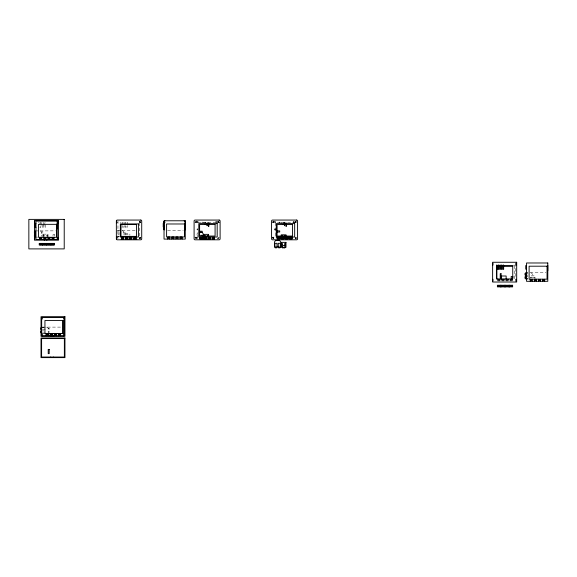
<?xml version="1.0" encoding="UTF-8"?>
<svg xmlns="http://www.w3.org/2000/svg" width="577" height="577" viewBox="0 0 577 577"><rect width="100%" height="100%" fill="white"/><g stroke="black" fill="none" stroke-linecap="round" stroke-linejoin="round"><path stroke-width="0.43" stroke-dasharray="2.88 2.16" d="M217.839 239.159L217.839 238.106M203.501 222.333L204.114 222.181L204.15 223.789M205.123 222.333L205.765 222.253L205.773 224.597M206.746 222.333L207.359 222.181L207.395 223.869M208.369 222.333L209.018 222.333M280.977 222.333L281.59 222.181L281.626 223.789M282.6 222.333L283.242 222.253L283.249 224.597M284.223 222.333L284.836 222.181L284.872 223.869M285.846 222.333L286.495 222.333M218.394 237.991L218.546 238.373M218.149 237.991L218.575 238.611M295.626 237.991L296.405 238.496M275.409 229.487L274.724 229.365L275.431 229.329M140.665 238.344C139.598 239.433 139.555 236.837 140.651 237.89M272.611 237.912C273.693 236.88 273.693 239.433 272.611 238.402M198.055 232.545L197.053 233.844L197.053 239.066M139.886 221.402L139.959 222.152L140.637 222.015M165.541 222.159L165.173 222.354M218.272 221.402L218.618 222.232L218.957 221.402M295.749 221.402L295.749 222.087L296.434 222.087M197.103 221.409C196.029 222.895 199.18 222.895 198.113 221.409M215.906 221.402C214.839 222.888 217.983 222.888 216.916 221.402M274.58 221.409C273.505 222.895 276.657 222.895 275.59 221.409M293.383 221.402C292.315 222.888 295.46 222.888 294.393 221.402M295.712 237.825L296.463 237.811M275.496 229.942C274.097 230.764 274.097 227.973 275.496 228.788M195.473 221.518L195.848 221.763L195.452 221.965M195.48 237.89L195.502 238.366M195.459 237.681L196.043 238.106L195.459 238.633M197.601 228.651L196.887 229.365L197.601 230.079M197.622 229.011L197.247 229.365L197.622 229.725M218.56 237.637L219.08 237.976M117.008 222.397L117.982 222.397M120.254 222.333L120.903 222.333M121.877 222.333L122.519 222.333L122.519 224.763M141.004 222.397L139.454 222.397L139.454 221.099M194.745 222.397L196.368 222.397M217.839 222.397L219.462 222.397M197.99 222.621L218.063 222.621M272.221 222.556L273.844 222.556M38.349 222.679L38.998 222.679M219.462 222.722L217.839 222.722L217.839 221.099M295.539 222.722L275.467 222.722L275.467 237.024M121.877 227.194L122.519 227.194L122.519 225.571M117.109 230.569L135.617 230.504M167.618 230.504L183.27 230.504M35.139 230.923L55.421 230.858M117.859 230.937L119.367 230.937M117.859 233.05L120.867 233.05M125.021 233.793L129.883 233.793L129.883 235.279M117.859 234.284L119.367 234.284M125.18 234.233L129.789 234.233M117.859 236.39L120.867 236.39M117.109 236.765L118.848 236.765M35.139 237.111L37.75 237.111M194.745 237.154L196.368 237.154L196.368 239.159M272.221 237.154L273.844 237.154L273.844 239.159M272.286 237.313L273.844 237.313M116.684 237.479L117.982 237.479M139.454 237.479L141.004 237.479M194.81 237.479L196.368 237.479M496.523 264.54L497.172 264.54M498.146 264.54L498.788 264.54M499.761 264.54L500.41 264.54M501.384 264.54L502.033 264.54M503.007 264.54L503.656 264.54M513.566 265.16L515.333 265.16L515.333 278.049M530.09 272.712L546.022 272.712M42.446 327.109L61.912 327.109M41.631 327.173L46.852 327.173L48.151 328.176L48.151 332.359L49.189 332.359L49.189 328.176L48.216 328.176L48.216 332.359M42.381 327.541L43.888 327.541M42.381 329.655L45.395 329.655M42.381 330.881L43.888 330.881M42.381 332.994L45.395 332.994M41.631 333.362L44.241 333.362M195.459 222.188L195.92 221.388M530.963 272.777L532.261 273.786L532.261 277.97M122.324 230.569L123.622 231.572L123.622 234.918M40.361 230.923L41.659 231.925L41.659 236.108M273.397 221.388L273.318 222.109L272.611 221.957M535.03 279.968L535.03 275.856L530.429 275.856L530.429 278.323M514.684 265.809L514.684 278.907M295.316 221.099L295.316 222.722M295.316 237.313L295.316 239.159M280.004 222.982L279.722 222.008L279.362 222.982M273.844 220.71L273.844 222.722M202.534 222.982L202.246 222.008L201.885 222.982M197.421 235.301L197.421 239.066M196.368 220.71L196.368 222.722M139.454 222.946L139.454 238.77M127.387 224.763L127.387 222.333L126.738 222.333L126.738 224.763M127.387 225.571L127.387 227.194L126.738 227.194L126.738 225.571M125.764 224.763L125.764 222.333L125.115 222.333L125.115 224.763M125.764 225.571L125.764 227.194L125.115 227.194L125.115 225.571M125.021 235.099L125.021 231.543L123.983 231.543L123.983 235.755M124.142 224.763L124.142 222.333L123.492 222.333L123.492 224.763M124.142 225.571L124.142 227.194L123.492 227.194L123.492 225.571M117.982 220.71L117.917 239.094M47.985 237.385L47.985 234.139L43.116 234.139L43.116 236.577M47.855 234.139L47.855 238.251M44.84 225.117L44.84 222.679L45.489 222.679L45.489 227.547L44.84 227.547L44.84 225.924M43.246 234.139L43.246 236.606M43.217 225.117L43.217 222.679L43.866 222.679L43.866 227.547L43.217 227.547L43.217 225.924M41.594 225.117L41.594 222.679L42.244 222.679L42.244 227.547L41.594 227.547L41.594 225.924M295.619 238.741A0.779 0.779 0 0 1 295.33 237.984M295.756 237.421A0.779 0.779 0 0 1 296.463 237.443M296.448 222.441A0.779 0.779 0 0 1 295.395 221.395M272.661 237.472A0.779 0.779 0 0 1 273.592 238.698M273.736 221.373A0.779 0.779 0 0 1 272.647 222.39M218.142 238.741A0.779 0.779 0 0 1 217.854 237.984M218.517 237.349A0.779 0.779 0 0 1 219.26 237.681M219.246 222.203A0.779 0.779 0 0 1 218.207 222.412A0.779 0.779 0 0 1 217.926 221.395M195.401 237.392A0.779 0.779 0 0 1 196.115 238.698M196.259 221.373A0.779 0.779 0 0 1 195.502 222.491M139.757 238.741A0.779 0.779 0 0 1 139.576 237.702A0.779 0.779 0 0 1 140.6 237.443M140.687 222.376A0.779 0.779 0 0 1 139.533 221.395M197.262 221.828C197.738 223.176 198.279 220.847 197.262 221.828M216.065 221.828L216.743 222.03L216.094 221.748M274.731 221.828C275.179 223.176 275.806 220.854 274.731 221.828M293.542 221.828L294.22 222.03L293.57 221.748M46.513 235.726C47.148 237.71 48.05 234.327 46.513 235.726M139.98 221.676L140.478 221.813L139.98 221.676M139.98 238.056L140.456 238.251L140.002 237.991M218.366 221.676L218.863 221.813L218.366 221.676M295.813 221.669L296.376 221.82L295.813 221.669M295.813 238.049L296.347 238.272L295.842 237.976M533.689 277.443C534.324 279.427 535.225 276.044 533.689 277.443M272.791 221.655L273.347 221.835L272.791 221.655M272.791 238.02L273.339 238.222L272.791 238.02M43.614 235.668C43.996 237.71 45.316 234.471 43.614 235.668M530.79 277.386C531.172 279.427 532.492 276.188 530.79 277.386M40.621 222.679L39.972 222.679L39.972 227.547L40.621 227.547L40.621 222.679M42.893 231.889L41.919 231.889L41.919 236.108L42.893 236.108L42.893 231.889M54.635 234.651L53.012 234.651L53.012 236.267L54.635 236.267L54.635 234.651"/><path stroke-width="0.87" d="M164.164 230.014A0.974 0.974 0 0 1 164.034 229.531L164.041 226.112M164.041 223.544L164.077 221.46L164.914 220.775M164.034 229.531L164.041 221.683M285.514 236.253L284.944 235.712L284.569 236.332M282.723 236.267L282.276 235.704L281.771 236.31M205.773 224.597L205.123 224.597M283.249 224.597L282.6 224.597M205.217 236.274C205.354 234.918 203.219 235.712 205.224 236.238M208.102 236.339L207.655 235.56L207.129 236.296M207.972 236.31L207.569 235.575L207.208 236.339M57.873 221.287L57.873 223.234M57.808 221.453L58.198 221.453M184.142 220.775A0.974 0.974 0 0 1 185.116 221.748L185.275 221.748M57.808 222.744L58.198 222.744M185.275 223.047L185.275 228.557M164.034 223.371L163.226 223.371L163.226 226.934L164.034 226.934M57.195 223.393L57.195 228.91M35.954 223.717L35.139 223.717L35.139 227.288L35.954 227.288M184.986 230.014A0.974 0.974 0 0 0 185.116 229.531L185.275 229.531M276.369 230.894L279.715 230.894L279.715 232.026L276.369 232.026M199.729 231.218L202.238 231.218L202.238 232.192L199.729 232.192M199.729 232.545L202.238 232.545L203.241 233.844L203.241 236.455M200.76 235.301L202.873 235.301M57.873 237.342L57.873 239.289M280.004 237.573L280.977 237.573M284.122 237.573L285.088 237.573M288.248 237.573L289.214 237.573M291.738 237.573L289.827 237.573L289.827 238.546M200.003 237.637L201.914 237.637M204.114 237.637L206.025 237.637M208.239 237.637L210.151 237.637M212.35 237.637L214.262 237.637M277.479 237.637L279.391 237.637M281.59 237.637L283.502 237.637M285.716 237.637L287.627 237.637M289.827 237.637L291.738 237.637M57.808 237.825L58.198 237.825M200.003 238.481L201.914 238.481M204.114 238.481L206.025 238.481M208.239 238.481L210.151 238.481M212.35 238.481L214.262 238.481M277.479 238.481L279.391 238.481M281.59 238.481L283.502 238.481M285.716 238.481L287.627 238.481M289.827 238.481L291.738 238.481M129.789 238.611L131.83 238.611L131.83 237.508L129.789 237.508L129.854 239.094L131.895 239.094M133.907 238.611L135.948 238.611M277.414 238.611L279.463 238.611M280.004 238.546L280.977 238.546M281.533 238.611L283.574 238.611M284.122 238.546L285.088 238.546M285.651 238.611L287.692 238.611M288.248 238.546L289.214 238.546M289.769 238.611L291.811 238.611L291.811 237.508M200.269 238.871L202.534 238.871M204.287 238.871L206.645 238.871M207.612 238.871L209.978 238.871M211.745 238.871L213.995 238.871M57.808 239.123L58.198 239.123M121.127 239.159L123.759 239.159M125.166 239.159L128.144 239.159M129.652 239.159L131.657 239.159M133.244 239.159L136.836 239.159M199.945 239.159L206.205 239.159M208.001 239.159L210.684 239.159M212.473 239.159L214.262 239.159M44.256 239.592L46.852 239.592M41.631 243.797L39.712 243.732L39.712 244.706L41.631 244.706L41.631 243.732M43.823 243.797L45.742 243.732L45.742 244.706L43.823 244.706L43.823 243.732M49.867 243.797L47.949 243.732L47.949 244.706L49.867 244.706L49.867 243.732M52.06 243.797L53.978 243.732L53.978 244.706L52.06 244.706L52.06 243.732M39.712 244.641L41.631 244.641M43.823 244.641L45.742 244.641M47.949 244.641L49.867 244.641M52.06 244.641L53.978 244.641M275.171 247.821L276.736 247.821M278.511 247.821L280.076 247.821M516.047 263.148L516.047 265.095M515.982 263.307L516.372 263.307M515.982 264.605L516.372 264.605M547.797 265.254L547.797 270.772M526.549 265.579L525.741 265.579L525.741 269.149L526.549 269.149M512.953 265.809L496.552 265.809L496.552 278.907L512.737 278.907L512.737 266.134L496.876 266.134L496.876 278.907M527.479 272.777L525.741 272.777L525.741 278.972L527.479 278.972M525.741 273.152L527.248 273.152M525.741 275.258L527.248 275.258M525.741 276.491L527.248 276.491M525.741 278.597L527.248 278.597M516.047 279.203L516.047 281.143M515.982 279.686L516.372 279.686M515.982 280.985L516.372 280.985M497.886 286.495L499.797 286.495M501.997 286.495L503.909 286.495M506.123 286.495L508.034 286.495M510.234 286.495L512.145 286.495M41.602 319.002L42.251 319.002L42.251 317.314M64.364 319.002L63.715 319.002L63.715 317.314M45.006 333.556L62.936 333.556L62.936 320.588M41.602 334.076L42.251 334.076L42.251 335.764M64.364 334.076L63.715 334.076L63.715 335.764M46.138 334.112L48.187 334.112M50.257 334.112L52.298 334.112M54.375 334.112L56.416 334.112M58.493 334.112L60.542 334.112M46.138 335.215L48.187 335.215M50.257 335.215L52.298 335.215M54.375 335.215L56.416 335.215M58.493 335.215L60.542 335.215M544.645 279.268L544.645 281.309M542.604 279.268L542.604 281.309M540.526 279.268L540.526 281.309M538.485 279.268L538.485 281.309M536.408 279.268L536.408 281.309M534.367 279.268L534.367 281.309M532.29 279.268L532.29 281.309M530.249 279.268L530.249 281.309M524.998 273.426L524.998 274.991M524.998 276.765L524.998 278.33M509.296 285.262L509.296 286.884M508.972 285.262L508.972 286.884M506.152 279.246L506.152 276.001L501.29 276.001L501.29 279.246M505.171 285.262L505.171 286.884M504.846 285.262L504.846 286.884M503.656 265.355L503.656 269.409L503.007 269.409L503.007 265.355M502.033 265.355L502.033 269.409L501.384 269.409L501.384 265.355M501.06 285.262L501.06 286.884M500.735 285.262L500.735 286.884M500.41 265.355L500.41 269.409L499.761 269.409L499.761 265.355M498.788 265.355L498.788 269.409L498.146 269.409L498.146 265.355M497.172 265.355L497.172 269.409L496.523 269.409L496.523 265.355M492.953 263.148L492.953 265.095M492.953 279.203L492.953 281.143M287.627 238.546L287.627 237.573L285.716 237.573L285.716 238.546M286.495 223.89L286.127 226.545L285.846 223.89M286.069 236.62L286.069 234.825L281.208 234.825L281.208 236.62M284.872 223.869L284.511 225.73L284.223 223.869M284.483 247.302L284.483 247.821M283.502 238.546L283.502 237.573L281.59 237.573L281.59 238.546M282.86 247.302L282.86 247.821M280.35 247.071L280.35 243.314L278.237 243.314L278.237 247.071M279.391 238.546L279.391 237.573L277.479 237.573L277.479 238.546M277.01 247.071L277.01 243.314L274.897 243.314L274.897 247.071M214.262 237.573L214.262 238.546M210.151 237.573L210.151 238.546M209.018 223.89L208.73 226.545L208.369 223.89M208.593 234.825L208.593 236.62M208.499 236.007L208.499 234.363L203.89 234.363L203.89 236.007M207.395 223.869L207.107 225.73L206.746 223.869M204.114 237.573L204.114 238.546M203.731 234.825L203.731 236.62M200.003 237.573L200.003 238.546M185.116 221.748L185.116 223.479M185.116 227.8L185.116 229.531M182.13 239.094L182.13 237.053L180.089 237.053L180.089 239.094M178.012 239.094L178.012 237.053L175.971 237.053L175.971 239.094M173.893 239.094L173.893 237.053L171.852 237.053L171.852 239.094M169.775 239.094L169.775 237.053L167.734 237.053L167.734 239.094M127.777 237.731L127.777 239.094L125.736 239.094L125.736 237.731M123.658 237.731L123.658 239.094L121.617 239.094L121.617 237.731M116.684 220.933L116.684 222.881M116.684 236.988L116.684 238.936M60.542 333.657L60.542 335.699M58.493 333.657L58.493 335.699M56.416 333.657L56.416 335.699M54.375 333.657L54.375 335.699M54.05 239.448L54.05 237.407L52.002 237.407L52.002 239.448M53.336 357.033L53.336 357.617M53.272 335.764L53.272 336.348M52.298 333.657L52.298 335.699M51.129 243.407L51.129 245.023M50.805 243.407L50.805 245.023M50.812 335.764L50.812 336.348M50.747 357.033L50.747 357.617M50.257 333.657L50.257 335.699M49.932 239.448L49.932 237.407L47.884 237.407L47.884 239.448M48.179 333.657L48.179 335.699M47.004 243.407L47.004 245.023M46.852 239.513L46.852 240.162M46.679 243.407L46.679 245.023M46.362 239.073L46.362 239.592M46.138 333.657L46.138 335.699M45.814 239.448L45.814 237.407L43.765 237.407L43.765 239.448M44.739 239.073L44.739 239.592M44.256 239.513L44.256 240.162M42.893 243.407L42.893 245.023M42.568 243.407L42.568 245.023M41.695 239.448L41.695 237.407L39.647 237.407L39.647 239.448M40.888 327.815L40.888 329.38M40.888 331.155L40.888 332.72M35.139 230.923L35.139 237.111M34.786 221.287L34.786 223.234M34.786 237.342L34.786 239.289M34.396 231.565L34.396 233.13M34.396 234.904L34.396 236.469M40.202 238.301C40.794 240.162 41.645 236.988 40.202 238.301M44.321 238.301C44.912 240.162 45.763 236.988 44.321 238.301M48.439 238.301C49.031 240.162 49.882 236.988 48.439 238.301M52.557 238.301C53.156 240.162 54 236.988 52.557 238.301M46.694 334.552C47.285 336.413 48.136 333.239 46.694 334.552M50.812 334.552C51.403 336.413 52.255 333.239 50.812 334.552M54.93 334.552C55.522 336.413 56.373 333.239 54.93 334.552M59.049 334.552C59.64 336.413 60.491 333.239 59.049 334.552M122.165 237.948C122.764 239.808 123.608 236.635 122.165 237.948M126.284 237.948C126.882 239.808 127.726 236.635 126.284 237.948M130.402 237.948C131.001 239.808 131.845 236.635 130.402 237.948M134.52 237.948C135.119 239.808 135.963 236.635 134.52 237.948M168.282 237.948C168.881 239.808 169.732 236.635 168.282 237.948M172.4 237.948C172.999 239.808 173.85 236.635 172.4 237.948M176.519 237.948C177.117 239.808 177.968 236.635 176.519 237.948M180.644 237.948C181.236 239.808 182.087 236.635 180.644 237.948M284.627 243.956C285.262 245.939 286.17 242.556 284.627 243.956M530.797 280.162C531.395 282.016 532.246 278.85 530.797 280.162M534.922 280.162C535.514 282.016 536.365 278.85 534.922 280.162M539.041 280.162C539.632 282.016 540.483 278.85 539.041 280.162M543.159 280.162C543.75 282.016 544.601 278.85 543.159 280.162M281.735 243.898C282.117 245.939 283.437 242.701 281.735 243.898M275.532 240.559L274.529 241.857L274.529 247.071L280.718 247.071L280.718 241.857L279.715 240.559L275.532 240.559M64.22 219.383L28.85 219.383L28.85 248.896L64.22 248.896L64.22 219.383M140.745 220.061L117.333 220.061A0.974 0.974 0 0 0 116.359 221.034L116.359 238.835A0.974 0.974 0 0 0 117.333 239.808L140.745 239.808A0.974 0.974 0 0 0 141.718 238.835L141.718 221.034A0.974 0.974 0 0 0 140.745 220.061M219.137 220.061L195.069 220.061A0.974 0.974 0 0 0 194.096 221.034L194.096 238.835A0.974 0.974 0 0 0 195.069 239.808L219.137 239.808A0.974 0.974 0 0 0 220.111 238.835L220.111 221.034A0.974 0.974 0 0 0 219.137 220.061M296.614 220.061L272.546 220.061A0.974 0.974 0 0 0 271.572 221.034L271.572 238.835A0.974 0.974 0 0 0 272.546 239.808L296.614 239.808A0.974 0.974 0 0 0 297.581 238.835L297.581 221.034A0.974 0.974 0 0 0 296.614 220.061M58.522 220.414L34.461 220.414L34.461 240.162L58.522 240.162L58.522 220.414M185.275 220.775L164.034 220.775L164.034 239.094L185.275 239.094L185.275 220.775M57.195 221.128L35.954 221.128L35.954 239.448L57.195 239.448L57.195 221.128M217.19 223.595L198.798 223.595L198.798 237.024L217.19 237.024L217.19 223.595M294.667 223.595L276.275 223.595L276.275 237.024L294.667 237.024L294.667 223.595M138.415 223.919L120.348 223.919L120.348 237.024L138.415 237.024L138.415 223.919M184.532 223.984L166.602 223.984L166.602 236.959L184.532 236.959L184.532 223.984M56.445 224.338L38.515 224.338L38.515 237.306L56.445 237.306L56.445 224.338M136.468 224.568L120.997 224.568L120.997 236.375L136.468 236.375L136.468 224.568M215.084 224.568L199.613 224.568L199.613 236.051L215.084 236.051L215.084 224.568M292.561 224.568L277.09 224.568L277.09 236.051L292.561 236.051L292.561 224.568M280.004 237.248L276.989 237.248L276.989 238.871L280.004 238.871L280.004 237.248M284.122 237.248L280.977 237.248L280.977 238.871L284.122 238.871L284.122 237.248M288.248 237.248L285.088 237.248L285.088 238.871L288.248 238.871L288.248 237.248M292.229 237.248L289.214 237.248L289.214 238.871L292.229 238.871L292.229 237.248M123.601 237.508L121.552 237.508L121.552 238.611L123.601 238.611L123.601 237.508M127.712 237.508L125.671 237.508L125.671 238.611L127.712 238.611L127.712 237.508M135.948 237.508L133.907 237.508L133.972 239.094L136.013 239.094L135.948 237.508M201.986 237.508L199.938 237.508L199.938 238.611L201.986 238.611L201.986 237.508M206.097 237.508L204.056 237.508L204.056 238.611L206.097 238.611L206.097 237.508M210.216 237.508L208.174 237.508L208.174 238.611L210.216 238.611L210.216 237.508M214.334 237.508L212.293 237.508L212.293 238.611L214.334 238.611L214.334 237.508M285.976 242.369L281.367 242.369L281.367 247.302L285.976 247.302L285.976 242.369M54.462 243.407L39.229 243.407L39.229 245.023L54.462 245.023L54.462 243.407M284.966 245.456L282.377 245.456L282.377 247.821L284.966 247.821L284.966 245.456M516.689 262.268L492.628 262.268L492.628 282.023L516.689 282.023L516.689 262.268M547.797 262.982L526.549 262.982L526.549 281.309L547.797 281.309L547.797 262.982M547.046 266.199L529.116 266.199L529.116 279.167L547.046 279.167L547.046 266.199M501.06 273.75L500.252 273.75L500.252 277.97L501.06 277.97L501.06 273.75M512.802 276.506L511.179 276.506L511.179 278.128L512.802 278.128L512.802 276.506M499.87 279.556L497.821 279.556L497.821 280.66L499.87 280.66L499.87 279.556M503.981 279.556L501.94 279.556L501.94 280.66L503.981 280.66L503.981 279.556M508.099 279.556L506.058 279.556L506.058 280.66L508.099 280.66L508.099 279.556M512.217 279.556L510.176 279.556L510.176 280.66L512.217 280.66L512.217 279.556M512.628 285.262L497.396 285.262L497.396 286.884L512.628 286.884L512.628 285.262M499.797 285.586L497.886 285.651L497.886 286.56L499.797 286.56L499.797 285.586M503.909 285.586L501.997 285.651L501.997 286.56L503.909 286.56L503.909 285.586M508.034 285.586L506.123 285.586L506.123 286.56L508.034 286.56L508.034 285.586M512.145 285.586L510.234 285.586L510.234 286.56L512.145 286.56L512.145 285.586M64.949 316.73L41.017 316.73L41.017 336.348L64.949 336.348L64.949 316.73M64.299 317.379L41.667 317.379L41.667 335.699L64.299 335.699L64.299 317.379M63.001 320.523L44.941 320.523L44.941 333.621L63.001 333.621L63.001 320.523M64.949 337.999L41.017 337.999L41.017 357.617L64.949 357.617L64.949 337.999M64.364 338.584L41.602 338.584L41.602 357.033L64.364 357.033L64.364 338.584M49.189 349.41L48.216 349.41L48.216 353.629L49.189 353.629L49.189 349.41"/></g></svg>
